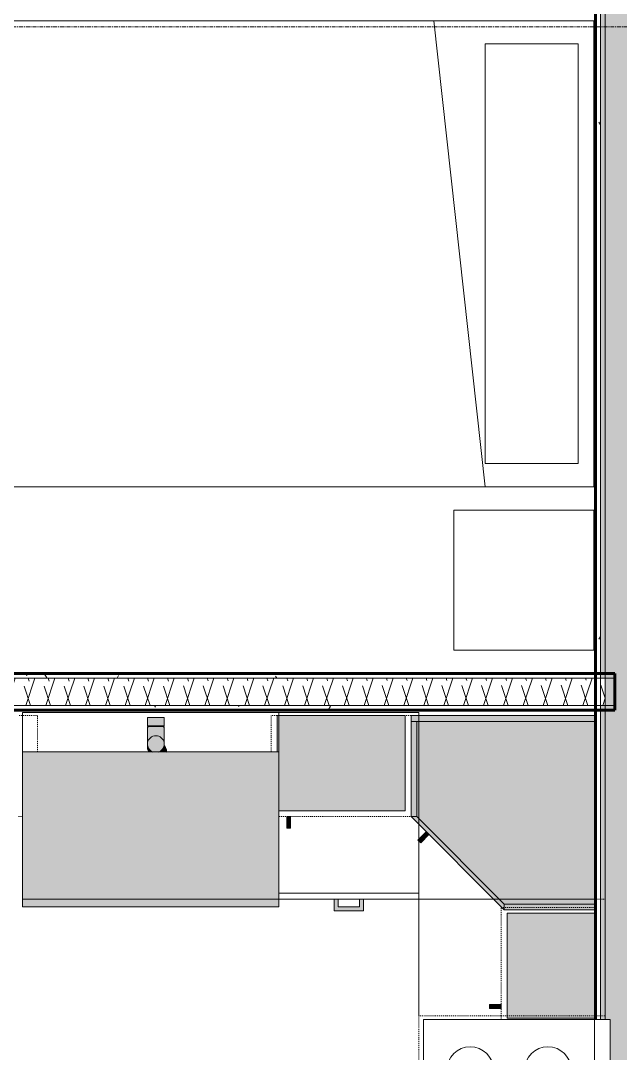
# Model space of a CAD drawing. Header units: inches. Extents: x -4169 to -1846, y 9706 to 12377.
# Drawn here: x -2591.4 to -2514.2, y 11403.1 to 11536 of the extents above; entities that cross this region are included whole.
import ezdxf

# ---------------------------------------------------------------- set-up
doc = ezdxf.new("R2010")
doc.units = ezdxf.units.IN
doc.header["$MEASUREMENT"] = 0
doc.linetypes.add('Dash', pattern=[0.25, 0.125, -0.125])
doc.linetypes.add('Grid Line 1_2_', pattern=[0.875, 0.5, -0.125, 0.125, -0.125])
for name, color, linetype, lineweight in [('0-1', 7, 'Continuous', 5), ('0-2', 50, 'Continuous', 18), ('A-GENM-1', 11, 'Continuous', 9), ('A-GENM-2', 250, 'Continuous', 9), ('A-WALL', 113, 'Continuous', 18), ('A-WALL-4', 10, 'Continuous', 60), ('A-WALL-5', 50, 'Continuous', 18), ('A-WALL-PATT-1', 250, 'Continuous', 9), ('A-WALL-PATT-2', 253, 'Continuous', 9), ('A-WALL-PATT-4', 111, 'Continuous', 9), ('I-FURN-1', 250, 'Continuous', 9), ('I-FURN-HDLN-1', 250, 'Dash', 9), ('I-WALL-2', 2, 'Continuous', 5), ('I-WALL-3', 2, 'Continuous', 60), ('P-SANR-FIXT-2', 250, 'Continuous', 9), ('P-SANR-FIXT-3', 55, 'Continuous', 9), ('Q-CASE', 31, 'Continuous', 9), ('Q-CASE-1', 9, 'Continuous', 9), ('Q-CASE-3', 250, 'Continuous', 9), ('Q-CASE-4', 250, 'Dash', 9), ('Q-CASE-5', 254, 'Continuous', 9), ('Q-CASE-HDLN-1', 250, 'Dash', 9), ('Q-SPCQ-1', 250, 'Continuous', 9), ('S-GRID-1', 1, 'Grid Line 1_2_', 9)]:
    doc.layers.add(name, color=color, linetype=linetype, lineweight=lineweight)
pattern_1 = [(0, (0, 0), (20.48, 5.12), [0.845, -14.515, 0.845, -14.515, -81.92]), (0, (0, 0), (20.48, 5.12), [-30.72, 0.845, -29.875, 0.845, -14.515, -35.84]), (0, (0, 0), (20.48, 5.12), [-76.8, 0.845, -9.395, 0.845, -24.755]), (120, (7.68, 2.56), (-14.67405, 15.1762003), [0.845, -14.515, 0.845, -14.515, -81.92]), (120, (7.68, 2.56), (-14.67405, 15.1762003), [-30.72, 0.845, -29.875, 0.845, -14.515, -35.84]), (120, (7.68, 2.56), (-14.67405, 15.1762003), [-76.8, 0.845, -9.395, 0.845, -24.755]), (240, (10.24, 12.8), (-5.80595, -20.2962003), [0.845, -14.515, 0.845, -14.515, -81.92]), (240, (10.24, 12.8), (-5.80595, -20.2962003), [-30.72, 0.845, -29.875, 0.845, -14.515, -35.84]), (240, (10.24, 12.8), (-5.80595, -20.2962003), [-76.8, 0.845, -9.395, 0.845, -24.755])]
pattern_2 = [(161.57, (0.32, 0.32), (-2.560496185, -0.000537386), [0, -18.214, 2.022, 0]), (18.43, (-0.32, 0.32), (-2.560496185, 0.000537386), [0, -18.214, 2.022, 0]), (108.43, (0.32, 0.32), (1.27922091, -6.400876726), [6.07, -14.166]), (71.57, (-0.32, 0.32), (1.27922091, 6.400876726), [6.07, -14.166])]

# ---------------------------------------------------------------- blocks, each defined once
blk = doc.blocks.new('Range - 24_ x 30_-2553768-ENLARGED RCP - 2ND FLOOR PLAN')
at = {"layer": 'Q-SPCQ-1'}
for p, q in [((0, 0), (30, 0)), ((0, -24), (0, 0)), ((30, 0), (30, -24)), ((0, -22), (30, -22)), ((30, -24), (0, -24))]:
    blk.add_line(p, q, dxfattribs=at)
for centre, radius, start, end in [((6.5, -6), 3.5, 360, 180), ((23.5, -6), 3, 0, 180), ((6.5, -6), 3.5, 180, 0), ((23.5, -6), 3, 180, 0), ((6.5, -16), 4.5, 0, 180), ((23.5, -16), 3, 360, 180), ((6.5, -16), 4.5, 180, 0), ((23.5, -16), 3, 180, 0)]:
    blk.add_arc(centre, radius, start, end, dxfattribs=at)
blk = doc.blocks.new('OD_CW_Countertop - OD_CW_Countertop-2380624-ENLARGED RCP - 2ND FLOOR PLAN')
at = {"layer": 'Q-CASE-HDLN-1'}
for p, q in [((0.74, 22.75), (0.74, 0)), ((0.74, 0), (56.86, 0)), ((57.36, 0), (60.11, 0)), ((60.61, 0), (79.36, 0)), ((79.86, 0), (82.61, 0)), ((83.11, 0), (100.36, 0)), ((100.86, 0), (103.61, 0)), ((104.11, 0), (119.86, 0)), ((120.36, 0), (123.11, 0)), ((123.61, 0), (131.08, 0))]:
    blk.add_line(p, q, dxfattribs=at)
blk = doc.blocks.new('Bed-Standard - Queen 60_ x 79_-1242961-ENLARGED RCP - 2ND FLOOR PLAN')
at = {"layer": 'I-FURN-1'}
for p, q in [((40.69, 37.7), (-19.31, 37.7)), ((-19.31, 37.7), (-19.31, -41.3)), ((40.69, -41.3), (40.69, 37.7)), ((-16.31, 35.7), (-16.31, 23.7)), ((-16.31, 35.7), (37.69, 35.7)), ((37.69, 35.7), (37.69, 23.7)), ((40.69, 23.7), (-19.31, 17.13)), ((-16.31, 23.7), (37.69, 23.7)), ((-19.31, -41.3), (40.69, -41.3))]:
    blk.add_line(p, q, dxfattribs=at)
at = {"layer": 'I-FURN-HDLN-1'}
for p, q in [((-55.31, 37.7), (-55.31, -77.3)), ((64.69, -77.3), (64.69, 37.7)), ((-55.31, -77.3), (64.69, -77.3))]:
    blk.add_line(p, q, dxfattribs=at)
blk = doc.blocks.new('Table-Night Stand - 18_ x 18_ x 24_-1352623-ENLARGED RCP - 2ND FLOOR PLAN')
at = {"layer": 'I-FURN-1'}
for p, q in [((18.15, 18), (0.15, 18)), ((0.15, 18), (0.15, 0)), ((18.15, 0), (18.15, 18)), ((0.15, 0), (18.15, 0))]:
    blk.add_line(p, q, dxfattribs=at)
blk = doc.blocks.new('Base Cabinet-Single Door - 15_-2378245-ENLARGED RCP - 2ND FLOOR PLAN')
at = {"layer": 'Q-CASE-4'}
for p, q in [((-6.76, -24), (-6.76, 0)), ((-6.76, 0), (8.24, 0)), ((8.24, 0), (8.24, -24)), ((8.24, -24), (-6.76, -24))]:
    blk.add_line(p, q, dxfattribs=at)
blk = doc.blocks.new('Base Cabinet 4 Drawer 254 - Base Cabinet 4 Drawer 254 18_-2556185-ENLARGED RCP - 2ND FLOOR PLAN')
at = {"layer": 'Q-CASE-5'}
blk.add_hatch(color=256, dxfattribs=at).paths.add_polyline_path([(2.61, -25.5), (2.61, -24), (2.11, -24), (2.11, -25), (-0.64, -25), (-0.64, -24), (-1.14, -24), (-1.14, -25.5)], flags=0)
at = {"layer": 'Q-CASE-3'}
for p, q in [((-8.26, -23.25), (-8.26, 0)), ((-8.26, 0), (9.74, 0)), ((9.74, 0), (9.74, -23.25)), ((-8.26, -23.25), (-8.26, -24)), ((9.74, -23.25), (-8.26, -23.25)), ((9.74, -24), (9.74, -23.25)), ((-8.26, -24), (9.74, -24)), ((-0.64, -24), (-1.14, -24)), ((-1.14, -25.5), (-1.14, -24)), ((-0.64, -25), (-0.64, -24)), ((-0.64, -25), (2.11, -25)), ((2.11, -25), (2.11, -24)), ((2.11, -24), (2.61, -24)), ((2.61, -24), (2.61, -25.5)), ((2.61, -25.5), (-1.14, -25.5))]:
    blk.add_line(p, q, dxfattribs=at)
blk = doc.blocks.new('Vanity Cabinet-Double Door - 33_-2164608-ENLARGED RCP - 2ND FLOOR PLAN')
at = {"layer": 'Q-CASE-3'}
for p, q in [((-15.76, -24), (-15.76, 0)), ((-15.76, 0), (17.24, 0)), ((17.24, 0), (17.24, -24)), ((17.24, -24), (-15.76, -24))]:
    blk.add_line(p, q, dxfattribs=at)
blk = doc.blocks.new('308 - 308 x 24_-2590480-ENLARGED RCP - 2ND FLOOR PLAN')
at = {"layer": 'Q-CASE'}
blk.add_hatch(color=256, dxfattribs=at).paths.add_polyline_path([(0, -25.19), (0, -24.44), (-11.25, -13.19), (-12, -13.19), (-0.75, -24.44)], flags=0)
at = {"layer": 'Q-CASE-1'}
for points in [[(-6.17, -0.94), (11.75, -0.94), (11.75, -0.19), (-12, -0.19), (-12, -0.94), (-11.25, -0.94)], [(-11.25, -13.19), (-11.25, -0.94), (-12, -0.94), (-12, -13.19)], [(0, -24.44), (11.75, -24.44), (11.75, -0.94), (-11.25, -0.94), (-11.25, -13.19), (-6.17, -18.27)], [(0.75, -25.19), (11.75, -25.19), (11.75, -24.44), (0, -24.44), (0, -25.19), (0.38, -25.19)]]:
    blk.add_hatch(color=256, dxfattribs=at).paths.add_polyline_path(points, flags=0)
at = {"layer": 'Q-CASE-5'}
blk.add_hatch(color=256, dxfattribs=at).paths.add_polyline_path([(-10.76, -16.55), (-9.7, -15.49), (-10.05, -15.14), (-11.11, -16.2)], flags=0)
at = {"layer": 'Q-CASE'}
for p, q in [((0, -25.19), (-12, -13.19)), ((-12, -13.19), (-11.25, -13.19)), ((-11.25, -13.19), (0, -24.44)), ((0, -24.44), (0, -25.19))]:
    blk.add_line(p, q, dxfattribs=at)
at = {"layer": 'Q-CASE-3'}
for p, q in [((-12, -0.94), (-12, -0.19)), ((-12, -0.19), (11.75, -0.19)), ((-12, -13.19), (-12, -0.94)), ((-12, -0.94), (-11.25, -0.94)), ((11.75, -0.94), (-12, -0.94)), ((-11.25, -13.19), (-11.25, -0.94)), ((-11.25, -0.94), (11.75, -0.94)), ((-11.25, -0.94), (-11.25, -13.19)), ((-11.25, -13.19), (-12, -13.19)), ((0, -24.44), (-11.25, -13.19)), ((-10.05, -15.14), (-11.11, -16.2)), ((-10.76, -16.55), (-9.7, -15.49)), ((-11.11, -16.2), (-10.76, -16.55)), ((11.75, -24.44), (0, -24.44)), ((0, -25.19), (0, -24.44)), ((0, -24.44), (11.75, -24.44)), ((11.75, -25.19), (0, -25.19))]:
    blk.add_line(p, q, dxfattribs=at)
blk = doc.blocks.new('300 Series Wall Hung Cabinet_302 - 30_ X 24_-V22-ENLARGED RCP - 2ND FLOOR PLAN')
at = {"layer": 'Q-CASE-4'}
for p, q in [((-11.43, -0.19), (-15, -0.19)), ((-15, -0.19), (-15, -13.19)), ((15, -0.19), (12.57, -0.19)), ((15, -4.87), (15, -0.19)), ((-15, -13.19), (-11.43, -13.19)), ((12.57, -13.19), (13.07, -13.19))]:
    blk.add_line(p, q, dxfattribs=at)
blk = doc.blocks.new('300 Series Wall Hung Cabinet_301 - 18_ x 24_-2590482-ENLARGED RCP - 2ND FLOOR PLAN')
at = {"layer": 'Q-CASE-1'}
for points in [[(8.25, -12.44), (8.25, -0.19), (-8.25, -0.19), (-8.25, -4.87), (-8, -4.87), (-8, -12.44)], [(-6.51, -14.69), (-6.51, -13.19), (-7, -13.19), (-7, -14.69)]]:
    blk.add_hatch(color=256, dxfattribs=at).paths.add_polyline_path(points, flags=0)
at = {"layer": 'Q-CASE-3'}
for p, q in [((-8.25, -4.87), (-8.25, -0.19)), ((-8.25, -0.19), (8.25, -0.19)), ((8.25, -0.19), (8.25, -12.44)), ((8.25, -12.44), (-8, -12.44)), ((-6.51, -13.19), (-7, -13.19)), ((-7, -13.19), (-7, -14.69)), ((-6.51, -14.69), (-6.51, -13.19)), ((-7, -14.69), (-6.51, -14.69))]:
    blk.add_line(p, q, dxfattribs=at)
at = {"layer": 'Q-CASE-4'}
for p, q in [((9, -0.19), (-9, -0.19)), ((-9, -0.19), (-9, -4.87)), ((9, -13.19), (9, -0.19)), ((-8, -13.19), (9, -13.19))]:
    blk.add_line(p, q, dxfattribs=at)
blk = doc.blocks.new('300 Series Wall Hung Cabinet_301 - 15_ x 24_-2590483-ENLARGED RCP - 2ND FLOOR PLAN')
at = {"layer": 'Q-CASE-1'}
for points in [[(-5.5, 13.19), (-5.01, 13.19), (-5.01, 14.69), (-5.5, 14.69)], [(-6.75, 1.06), (6.75, 1.06), (6.75, 12.44), (-6.75, 12.44)]]:
    blk.add_hatch(color=256, dxfattribs=at).paths.add_polyline_path(points, flags=0)
at = {"layer": 'Q-CASE-3'}
for p, q in [((-5.01, 14.69), (-5.5, 14.69)), ((-5.5, 14.69), (-5.5, 13.19)), ((-5.01, 13.19), (-5.01, 14.69)), ((-6.75, 1.06), (-6.75, 12.44)), ((-6.75, 12.44), (6.75, 12.44)), ((-5.5, 13.19), (-5.01, 13.19)), ((6.75, 12.44), (6.75, 1.06))]:
    blk.add_line(p, q, dxfattribs=at)
at = {"layer": 'Q-CASE-4'}
for p, q in [((-6.94, 13.19), (7.5, 13.19)), ((7.5, 13.19), (7.5, 1.06))]:
    blk.add_line(p, q, dxfattribs=at)
blk = doc.blocks.new('kitchen_faucet_14143 - kitchen_faucet_14143-V47-ENLARGED RCP - 2ND FLOOR PLAN')
at = {"layer": 'A-GENM-1'}
for points in [[(-1.01, 0.02), (-0.98, -0.44), (-0.87, -0.63), (-0.75, -0.78), (-0.54, -0.94), (-0.28, -1.05), (0, -1.08), (0.28, -1.05), (0.6, -0.89), (0.82, -0.69), (0.94, -0.54), (1.05, -0.28), (1.08, 0), (1.05, 0.28), (0.94, 0.54), (0.77, 0.77), (0.54, 0.94), (0.19, 1.06), (0, 1.08), (-0.28, 1.05), (-0.54, 0.94), (-0.83, 0.69), (-0.95, 0.51), (-1.01, 0.3), (-1.01, 0.03)], [(-1.01, 0.8), (-0.98, 0.8), (-0.96, 0.85), (-1.01, 0.83), (-1.01, 0.8)], [(-0.97, 0.59), (-0.95, 0.62), (-0.96, 0.6)], [(-0.95, 0.59), (-0.93, 0.62), (-0.88, 0.66), (-0.94, 0.61)], [(-0.72, 0.83), (-0.66, 0.88), (-0.71, 0.83)], [(0, -1.08), (2.26, -1.08), (2.26, 1.08), (0.19, 1.06), (0.32, 1.03), (0.6, 0.89), (0.83, 0.68), (0.94, 0.54), (1.05, 0.28), (1.08, 0), (1.01, -0.37), (0.87, -0.63), (0.7, -0.82), (0.49, -0.96), (0.19, -1.06)], [(2.26, -0.99), (2.26, -1.02), (2.34, -1.02), (2.34, 1.02), (2.26, 1.01), (2.26, -0.94)], [(2.34, -1.05), (2.34, -1.08), (3.44, -1.08), (3.44, 1.08), (2.34, 1.08), (2.34, -0.94)], [(-1.01, -0.6), (-1, -0.77), (-0.65, -1.03), (-0.55, -1), (-0.72, -0.9), (-0.84, -0.79), (-1.01, -0.6)], [(-1.01, -0.76), (-1, -0.81), (-0.9, -0.89), (-0.87, -0.88), (-1, -0.77)], [(-1.01, -1.11), (-0.98, -1.21), (-0.39, -1.21), (-0.25, -1.05), (-0.6, -1.03), (-0.94, -1.02), (-1.01, -0.96), (-1.01, -1.09)], [(-1.01, -1.28), (-0.98, -1.33), (-0.67, -1.33), (-0.56, -1.21), (-1.01, -1.22), (-1.01, -1.28)], [(-0.97, -0.99), (-0.9, -1.02), (-0.79, -1.02), (-0.77, -0.96), (-0.86, -0.92), (-0.9, -0.92), (-0.94, -0.96)], [(-0.93, -0.94), (-0.9, -0.89), (-0.91, -0.89), (-0.93, -0.93)], [(-0.92, -0.7), (-0.7, -0.91), (-0.74, -0.86), (-0.88, -0.74), (-0.92, -0.7)], [(-0.9, -0.6), (-0.87, -0.65), (-0.88, -0.61)], [(-0.87, -0.7), (-0.65, -0.91), (-0.76, -0.81), (-0.87, -0.7)], [(-0.84, -0.71), (-0.63, -0.91), (-0.71, -0.83), (-0.83, -0.72)], [(-0.8, -0.73), (-0.62, -0.89), (-0.69, -0.82), (-0.79, -0.74)]]:
    blk.add_hatch(color=256, dxfattribs=at).paths.add_polyline_path(points, flags=0)
h = blk.add_hatch(color=256, dxfattribs=at)
h.paths.add_polyline_path([(-0.8, 0.82), (-0.7, 0.88), (-0.79, 0.82)], flags=0)
h.paths.add_polyline_path([(-1.01, 0.69), (-0.99, 0.64), (-0.56, 1.03), (-0.7, 1.01), (-1.01, 0.76)], flags=0)
h = blk.add_hatch(color=256, dxfattribs=at)
h.paths.add_polyline_path([(-0.74, 0.82), (-0.67, 0.87), (-0.73, 0.83)], flags=0)
h.paths.add_polyline_path([(-1.01, 0.6), (-0.98, 0.59), (-0.96, 0.61), (-0.91, 0.67), (-0.49, 1.03), (-0.54, 1.01), (-1.01, 0.6)], flags=0)
h = blk.add_hatch(color=256, dxfattribs=at)
h.paths.add_polyline_path([(-1.01, -0.42), (-0.99, -0.59), (-0.92, -0.56), (-0.98, -0.44), (-1.01, -0.41)], flags=0)
h.paths.add_polyline_path([(-1.01, 0.57), (-0.98, 0.43), (-0.94, 0.59), (-1.01, 0.59)], flags=0)
h = blk.add_hatch(color=256, dxfattribs=at)
h.paths.add_polyline_path([(-0.96, 0.59), (-0.94, 0.62), (-0.91, 0.66), (-0.95, 0.61)], flags=0)
h.paths.add_polyline_path([(-0.72, 0.82), (-0.63, 0.88), (-0.71, 0.83)], flags=0)
h = blk.add_hatch(color=256, dxfattribs=at)
h.paths.add_polyline_path([(-0.93, 0.59), (-0.89, 0.6), (-0.87, 0.65), (-0.93, 0.6)], flags=0)
h.paths.add_polyline_path([(-0.52, 0.95), (-0.39, 1.03), (-0.43, 1.01), (-0.49, 0.97)], flags=0)
h = blk.add_hatch(color=256, dxfattribs=at)
h.paths.add_polyline_path([(-1.01, -0.6), (-0.98, -0.65), (-0.84, -0.73), (-1, -0.59), (-1.01, -0.59)], flags=0)
h.paths.add_polyline_path([(-0.7, -0.88), (-0.47, -1.03), (-0.49, -1.01), (-0.66, -0.91), (-0.69, -0.89)], flags=0)
h = blk.add_hatch(color=256, dxfattribs=at)
h.paths.add_polyline_path([(-0.96, -0.59), (-0.92, -0.66), (-0.94, -0.62), (-0.96, -0.59)], flags=0)
h.paths.add_polyline_path([(-0.56, -0.93), (-0.51, -0.99), (-0.56, -0.93)], flags=0)
h = blk.add_hatch(color=256, dxfattribs=at)
h.paths.add_polyline_path([(-0.95, -0.59), (-0.91, -0.66), (-0.93, -0.6), (-0.94, -0.59)], flags=0)
h.paths.add_polyline_path([(-0.61, -0.9), (-0.44, -0.99), (-0.52, -0.95), (-0.59, -0.9)], flags=0)
h = blk.add_hatch(color=256, dxfattribs=at)
h.paths.add_polyline_path([(-0.93, -0.59), (-0.88, -0.67), (-0.89, -0.63), (-0.93, -0.59), (-0.93, -0.59)], flags=0)
h.paths.add_polyline_path([(-0.46, -0.97), (-0.37, -1.03), (-0.39, -1.01), (-0.46, -0.97)], flags=0)
at = {"layer": 'A-GENM-2'}
for p, q in [((-1.01, 0.59), (-0.91, 0.59)), ((-0.41, 0.99), (-0.37, 1.01)), ((-0.06, 1.08), (-0.01, 1.08)), ((-0.04, 1.08), (0, 1.08)), ((0, 1.08), (2.26, 1.08)), ((2.1, 1.02), (2.34, 1.02)), ((2.26, -1.08), (2.26, 1.08)), ((2.34, 1.08), (3.44, 1.08)), ((2.34, 1.08), (2.34, -1.08)), ((3.44, -1.08), (3.44, 1.08)), ((-1.02, -1.35), (-0.99, -1.33)), ((-0.91, -0.59), (-1.01, -0.59)), ((-0.89, -0.62), (-0.91, -0.59)), ((-0.36, -1.01), (-0.4, -1)), ((2.26, -1.08), (0, -1.08)), ((2.34, -1.02), (2.1, -1.02)), ((3.44, -1.08), (2.34, -1.08))]:
    blk.add_line(p, q, dxfattribs=at)
at = {"layer": 'A-GENM-2', "flags": 128}
for points in [[(-1.01, 0.84), (-0.97, 0.86), (-0.93, 0.87), (-0.9, 0.88)], [(-1, 0.64), (-0.98, 0.68), (-0.95, 0.71), (-0.93, 0.74), (-0.9, 0.77), (-0.87, 0.8), (-0.84, 0.83), (-0.81, 0.86), (-0.78, 0.88), (-0.75, 0.91), (-0.72, 0.93), (-0.68, 0.95), (-0.65, 0.97), (-0.61, 0.99), (-0.57, 1.01), (-0.54, 1.02), (-0.5, 1.04), (-0.46, 1.05), (-0.42, 1.06), (-0.39, 1.07), (-0.35, 1.07), (-0.31, 1.08), (-0.27, 1.08), (-0.23, 1.08), (-0.22, 1.08)], [(-0.98, 0.86), (-0.95, 0.88), (-0.92, 0.91), (-0.88, 0.93), (-0.85, 0.95), (-0.82, 0.97), (-0.78, 0.99), (-0.74, 1.01), (-0.71, 1.02), (-0.67, 1.04), (-0.63, 1.05), (-0.59, 1.06), (-0.55, 1.07), (-0.51, 1.07), (-0.48, 1.08), (-0.44, 1.08), (-0.4, 1.08), (-0.39, 1.08)], [(-0.97, 0.61), (-0.95, 0.64), (-0.93, 0.68), (-0.9, 0.71), (-0.88, 0.74), (-0.85, 0.77), (-0.82, 0.8), (-0.79, 0.83), (-0.76, 0.86), (-0.73, 0.88), (-0.7, 0.91), (-0.66, 0.93), (-0.63, 0.95), (-0.59, 0.97), (-0.56, 0.99), (-0.52, 1.01), (-0.49, 1.02), (-0.45, 1.04), (-0.41, 1.05), (-0.37, 1.06), (-0.33, 1.07), (-0.29, 1.07), (-0.26, 1.08), (-0.22, 1.08), (-0.18, 1.08), (-0.17, 1.08)], [(-0.96, 0.61), (-0.94, 0.64), (-0.91, 0.68), (-0.89, 0.71), (-0.86, 0.74), (-0.83, 0.77), (-0.8, 0.8), (-0.77, 0.83), (-0.74, 0.86), (-0.71, 0.88), (-0.68, 0.91), (-0.64, 0.93), (-0.61, 0.95), (-0.57, 0.97), (-0.54, 0.99), (-0.5, 1.01), (-0.46, 1.02), (-0.42, 1.04), (-0.39, 1.05), (-0.35, 1.06), (-0.31, 1.07), (-0.27, 1.07), (-0.23, 1.08), (-0.19, 1.08), (-0.15, 1.08), (-0.14, 1.08)], [(-0.94, 0.61), (-0.92, 0.64), (-0.89, 0.68), (-0.87, 0.71), (-0.84, 0.74), (-0.81, 0.77), (-0.78, 0.8), (-0.75, 0.83), (-0.72, 0.86), (-0.69, 0.89), (-0.65, 0.91), (-0.62, 0.93), (-0.58, 0.95), (-0.54, 0.97), (-0.51, 0.99), (-0.47, 1.01), (-0.43, 1.02), (-0.39, 1.04), (-0.35, 1.05), (-0.31, 1.06), (-0.27, 1.07), (-0.23, 1.07), (-0.19, 1.08), (-0.15, 1.08), (-0.11, 1.08), (-0.1, 1.08)], [(-0.91, 0.61), (-0.88, 0.64), (-0.86, 0.68), (-0.83, 0.71), (-0.8, 0.74), (-0.77, 0.77), (-0.74, 0.8), (-0.71, 0.83), (-0.68, 0.86), (-0.65, 0.89), (-0.61, 0.91), (-0.58, 0.93), (-0.54, 0.95), (-0.51, 0.97), (-0.47, 0.99), (-0.43, 1.01), (-0.39, 1.02), (-0.35, 1.04), (-0.31, 1.05), (-0.27, 1.06), (-0.23, 1.07), (-0.19, 1.07), (-0.15, 1.08), (-0.11, 1.08), (-0.07, 1.08), (-0.06, 1.08)], [(-0.91, 0.59), (-0.89, 0.61), (-0.87, 0.64), (-0.84, 0.68), (-0.82, 0.71), (-0.79, 0.74), (-0.76, 0.77), (-0.73, 0.8), (-0.7, 0.83), (-0.67, 0.86), (-0.63, 0.89), (-0.6, 0.91), (-0.56, 0.93), (-0.53, 0.95), (-0.49, 0.97), (-0.45, 0.99), (-0.42, 1.01), (-0.38, 1.02), (-0.34, 1.04), (-0.3, 1.05), (-0.26, 1.06), (-0.22, 1.07), (-0.18, 1.07), (-0.14, 1.08), (-0.09, 1.08), (-0.05, 1.08), (-0.04, 1.08)], [(-0.91, 0.68), (-0.89, 0.71), (-0.86, 0.74), (-0.83, 0.77), (-0.8, 0.8), (-0.78, 0.83), (-0.74, 0.86), (-0.71, 0.88), (-0.68, 0.91), (-0.65, 0.93), (-0.61, 0.95), (-0.58, 0.97), (-0.54, 0.99), (-0.51, 1.01), (-0.47, 1.02)], [(-0.91, 0.59), (-0.89, 0.61), (-0.87, 0.65), (-0.84, 0.68), (-0.81, 0.71), (-0.78, 0.75), (-0.75, 0.78)], [(-0.91, 0.59), (-0.89, 0.61), (-0.87, 0.65), (-0.84, 0.68), (-0.81, 0.71), (-0.78, 0.75), (-0.75, 0.78)], [(-0.91, 0.59), (-0.89, 0.61), (-0.87, 0.65), (-0.84, 0.68), (-0.81, 0.71), (-0.78, 0.75), (-0.75, 0.78)], [(-0.91, 0.59), (-0.89, 0.61), (-0.87, 0.65), (-0.84, 0.68), (-0.81, 0.71), (-0.78, 0.75), (-0.75, 0.78)], [(-0.91, 0.59), (-0.89, 0.61), (-0.87, 0.65), (-0.84, 0.68), (-0.81, 0.71), (-0.78, 0.75), (-0.75, 0.78)], [(-0.91, 0.59), (-0.89, 0.61), (-0.87, 0.65), (-0.84, 0.68), (-0.81, 0.71), (-0.78, 0.75), (-0.75, 0.78)], [(-0.75, 0.78), (-0.72, 0.81), (-0.69, 0.83), (-0.66, 0.86), (-0.62, 0.89), (-0.59, 0.91), (-0.55, 0.93), (-0.51, 0.95), (-0.47, 0.97), (-0.43, 0.99), (-0.39, 1.01), (-0.35, 1.02), (-0.31, 1.04), (-0.27, 1.05), (-0.23, 1.06), (-0.18, 1.07), (-0.14, 1.07), (-0.1, 1.08), (-0.05, 1.08), (-0.01, 1.08)], [(-0.75, 0.78), (-0.72, 0.81), (-0.69, 0.83), (-0.66, 0.86), (-0.62, 0.89), (-0.59, 0.91), (-0.55, 0.93), (-0.51, 0.95), (-0.47, 0.97), (-0.43, 0.99), (-0.39, 1.01), (-0.35, 1.02), (-0.31, 1.04), (-0.27, 1.05), (-0.23, 1.06), (-0.18, 1.07), (-0.14, 1.07), (-0.1, 1.08), (-0.05, 1.08), (-0.01, 1.08)], [(-0.75, 0.78), (-0.72, 0.81), (-0.69, 0.83), (-0.66, 0.86), (-0.62, 0.89), (-0.59, 0.91), (-0.55, 0.93), (-0.51, 0.95), (-0.47, 0.97), (-0.43, 0.99), (-0.39, 1.01), (-0.35, 1.02), (-0.31, 1.04), (-0.27, 1.05), (-0.23, 1.06), (-0.18, 1.07), (-0.14, 1.07), (-0.1, 1.08), (-0.05, 1.08), (-0.01, 1.08)], [(-0.75, 0.78), (-0.72, 0.81), (-0.69, 0.83), (-0.66, 0.86), (-0.62, 0.89), (-0.59, 0.91), (-0.55, 0.93), (-0.51, 0.95), (-0.47, 0.97), (-0.43, 0.99), (-0.39, 1.01), (-0.35, 1.02), (-0.31, 1.04), (-0.27, 1.05), (-0.23, 1.06), (-0.18, 1.07), (-0.14, 1.07), (-0.1, 1.08), (-0.05, 1.08), (-0.01, 1.08)], [(-0.75, 0.78), (-0.72, 0.81), (-0.69, 0.83), (-0.66, 0.86), (-0.62, 0.89), (-0.59, 0.91), (-0.55, 0.93), (-0.51, 0.95), (-0.47, 0.97), (-0.43, 0.99), (-0.39, 1.01), (-0.35, 1.02), (-0.31, 1.04), (-0.27, 1.05), (-0.23, 1.06), (-0.18, 1.07), (-0.14, 1.07), (-0.1, 1.08), (-0.05, 1.08), (-0.01, 1.08)], [(-0.75, 0.78), (-0.72, 0.81), (-0.69, 0.83), (-0.66, 0.86), (-0.62, 0.89), (-0.59, 0.91), (-0.55, 0.93), (-0.51, 0.95), (-0.47, 0.97), (-0.43, 0.99), (-0.39, 1.01), (-0.35, 1.02), (-0.31, 1.04), (-0.27, 1.05), (-0.23, 1.06), (-0.18, 1.07), (-0.14, 1.07), (-0.1, 1.08), (-0.05, 1.08), (-0.01, 1.08)], [(-0.43, 1.04), (-0.43, 1.04), (-0.39, 1.05), (-0.36, 1.06), (-0.32, 1.07), (-0.28, 1.07), (-0.24, 1.08), (-0.2, 1.08), (-0.16, 1.08), (-0.15, 1.08)], [(-0.39, 1.08), (-0.35, 1.08), (-0.31, 1.08), (-0.27, 1.07), (-0.23, 1.07), (-0.19, 1.06)], [(-0.25, 1.05), (-0.22, 1.06), (-0.18, 1.07), (-0.13, 1.07), (-0.09, 1.08), (-0.05, 1.08), (-0.01, 1.08)], [(-0.22, 1.08), (-0.18, 1.08), (-0.14, 1.08), (-0.1, 1.07)], [(-0.17, 1.08), (-0.13, 1.08), (-0.09, 1.08), (-0.05, 1.08)], [(-0.15, 1.08), (-0.11, 1.08), (-0.07, 1.08)], [(-0.14, 1.08), (-0.1, 1.08), (-0.06, 1.08)], [(-0.1, 1.08), (-0.06, 1.08), (-0.02, 1.08)], [(-1.02, -0.98), (-0.99, -0.99), (-0.97, -1.01), (-0.94, -1.02), (-0.91, -1.03), (-0.88, -1.04), (-0.85, -1.05), (-0.82, -1.05), (-0.79, -1.06), (-0.76, -1.06), (-0.73, -1.06), (-0.7, -1.06), (-0.69, -1.06)], [(-0.22, -1.08), (-0.26, -1.08), (-0.3, -1.08), (-0.34, -1.07), (-0.37, -1.07), (-0.41, -1.06), (-0.45, -1.05), (-0.49, -1.04), (-0.53, -1.03), (-0.56, -1.01), (-0.6, -1), (-0.64, -0.98), (-0.67, -0.96), (-0.71, -0.94), (-0.74, -0.91), (-0.77, -0.89), (-0.8, -0.86), (-0.84, -0.84), (-0.86, -0.81), (-0.89, -0.78), (-0.92, -0.75), (-0.95, -0.72), (-0.97, -0.69), (-1, -0.65), (-1.01, -0.63)], [(-0.39, -1.08), (-0.43, -1.08), (-0.47, -1.08), (-0.5, -1.07), (-0.54, -1.07), (-0.58, -1.06), (-0.62, -1.05), (-0.66, -1.04), (-0.7, -1.03), (-0.73, -1.01), (-0.77, -1), (-0.81, -0.98), (-0.84, -0.96), (-0.88, -0.94), (-0.91, -0.91), (-0.94, -0.89), (-0.97, -0.86), (-1, -0.84)], [(-0.69, -1.26), (-0.73, -1.26), (-0.77, -1.26), (-0.81, -1.25), (-0.85, -1.25), (-0.88, -1.24), (-0.92, -1.23), (-0.96, -1.22), (-1, -1.21)], [(-0.14, -1.08), (-0.18, -1.08), (-0.22, -1.08), (-0.26, -1.07), (-0.3, -1.07), (-0.34, -1.06), (-0.38, -1.05), (-0.41, -1.04), (-0.45, -1.03), (-0.49, -1.01), (-0.53, -1), (-0.56, -0.98), (-0.6, -0.96), (-0.63, -0.94), (-0.67, -0.91), (-0.7, -0.89), (-0.73, -0.87), (-0.76, -0.84), (-0.79, -0.81), (-0.82, -0.78), (-0.85, -0.75), (-0.88, -0.72), (-0.9, -0.69), (-0.93, -0.65), (-0.95, -0.62), (-0.97, -0.59)], [(-0.17, -1.08), (-0.21, -1.08), (-0.24, -1.08), (-0.28, -1.07), (-0.32, -1.07), (-0.36, -1.06), (-0.4, -1.05), (-0.44, -1.04), (-0.48, -1.03), (-0.51, -1.01), (-0.55, -1), (-0.59, -0.98), (-0.62, -0.96), (-0.65, -0.94), (-0.69, -0.91), (-0.72, -0.89), (-0.75, -0.86), (-0.78, -0.84), (-0.81, -0.81), (-0.84, -0.78), (-0.87, -0.75), (-0.9, -0.72), (-0.92, -0.69), (-0.94, -0.65), (-0.97, -0.62)], [(-0.97, -1), (-0.95, -0.97), (-0.94, -0.95), (-0.92, -0.92), (-0.91, -0.89)], [(-0.1, -1.08), (-0.14, -1.08), (-0.18, -1.08), (-0.22, -1.07), (-0.26, -1.07), (-0.3, -1.06), (-0.34, -1.05), (-0.38, -1.04), (-0.42, -1.03), (-0.46, -1.01), (-0.5, -1), (-0.53, -0.98), (-0.57, -0.96), (-0.61, -0.94), (-0.64, -0.92), (-0.68, -0.89), (-0.71, -0.87), (-0.74, -0.84), (-0.77, -0.81), (-0.8, -0.78), (-0.83, -0.75), (-0.86, -0.72), (-0.89, -0.69), (-0.91, -0.65), (-0.94, -0.62), (-0.96, -0.59)], [(-0.5, -1.01), (-0.53, -1), (-0.57, -0.98), (-0.6, -0.96), (-0.64, -0.94), (-0.67, -0.91), (-0.7, -0.89), (-0.74, -0.86), (-0.77, -0.84), (-0.8, -0.81), (-0.83, -0.78), (-0.85, -0.75), (-0.88, -0.72), (-0.9, -0.69), (-0.93, -0.65)], [(-0.48, -1.22), (-0.51, -1.25), (-0.54, -1.27), (-0.57, -1.29), (-0.61, -1.3), (-0.64, -1.32), (-0.67, -1.33), (-0.71, -1.34), (-0.74, -1.35), (-0.78, -1.36), (-0.81, -1.37), (-0.85, -1.38), (-0.88, -1.38), (-0.92, -1.38), (-0.93, -1.38)], [(-0.06, -1.08), (-0.1, -1.08), (-0.14, -1.08), (-0.18, -1.07), (-0.22, -1.07), (-0.26, -1.06), (-0.3, -1.05), (-0.34, -1.04), (-0.38, -1.03), (-0.42, -1.01), (-0.46, -1), (-0.5, -0.98), (-0.53, -0.96), (-0.57, -0.94), (-0.6, -0.92), (-0.64, -0.89), (-0.67, -0.87), (-0.7, -0.84), (-0.74, -0.81), (-0.77, -0.78), (-0.8, -0.75), (-0.82, -0.72), (-0.85, -0.69), (-0.88, -0.65), (-0.9, -0.62), (-0.92, -0.58)], [(-0.88, -0.63), (-0.9, -0.59), (-0.91, -0.59)], [(-0.88, -0.63), (-0.9, -0.59), (-0.91, -0.59)], [(-0.88, -0.63), (-0.9, -0.59), (-0.91, -0.59)], [(-0.88, -0.63), (-0.9, -0.59), (-0.91, -0.59)], [(-0.88, -0.63), (-0.9, -0.59), (-0.91, -0.59)], [(-0.77, -0.76), (-0.8, -0.73), (-0.83, -0.7), (-0.85, -0.67), (-0.88, -0.63), (-0.9, -0.59), (-0.91, -0.59)], [(-0.77, -0.76), (-0.8, -0.73), (-0.83, -0.7), (-0.85, -0.67), (-0.88, -0.63)], [(-0.77, -0.76), (-0.8, -0.73), (-0.83, -0.7), (-0.85, -0.67), (-0.88, -0.63)], [(-0.77, -0.76), (-0.8, -0.73), (-0.83, -0.7), (-0.85, -0.67), (-0.88, -0.63)], [(-0.77, -0.76), (-0.8, -0.73), (-0.83, -0.7), (-0.85, -0.67), (-0.88, -0.63)], [(-0.77, -0.76), (-0.8, -0.73), (-0.83, -0.7), (-0.85, -0.67), (-0.88, -0.63)], [(-0.04, -1.08), (-0.08, -1.08), (-0.12, -1.08), (-0.17, -1.07), (-0.21, -1.07), (-0.25, -1.06), (-0.29, -1.05), (-0.33, -1.04), (-0.37, -1.03), (-0.41, -1.01), (-0.44, -1), (-0.48, -0.98), (-0.52, -0.96), (-0.55, -0.94), (-0.59, -0.92), (-0.62, -0.89), (-0.66, -0.87), (-0.69, -0.84), (-0.72, -0.81), (-0.75, -0.78), (-0.78, -0.75), (-0.81, -0.72), (-0.84, -0.69), (-0.86, -0.65)], [(-0.29, -1.04), (-0.33, -1.03), (-0.37, -1.02), (-0.41, -1), (-0.45, -0.98), (-0.49, -0.97), (-0.53, -0.95), (-0.57, -0.92), (-0.6, -0.9), (-0.64, -0.88), (-0.67, -0.85), (-0.71, -0.82), (-0.74, -0.79), (-0.75, -0.78)], [(-0.29, -1.04), (-0.33, -1.03), (-0.37, -1.02), (-0.41, -1), (-0.45, -0.98), (-0.49, -0.97), (-0.53, -0.95), (-0.57, -0.92), (-0.6, -0.9), (-0.64, -0.88), (-0.67, -0.85), (-0.71, -0.82), (-0.74, -0.79), (-0.75, -0.78)], [(-0.29, -1.04), (-0.33, -1.03), (-0.37, -1.02), (-0.41, -1), (-0.45, -0.98), (-0.49, -0.97), (-0.53, -0.95), (-0.57, -0.92), (-0.6, -0.9), (-0.64, -0.88), (-0.67, -0.85), (-0.71, -0.82), (-0.74, -0.79), (-0.75, -0.78)], [(-0.29, -1.04), (-0.33, -1.03), (-0.37, -1.02), (-0.41, -1), (-0.45, -0.98), (-0.49, -0.97), (-0.53, -0.95), (-0.57, -0.92), (-0.6, -0.9), (-0.64, -0.88), (-0.67, -0.85), (-0.71, -0.82), (-0.74, -0.79), (-0.75, -0.78)], [(-0.29, -1.04), (-0.33, -1.03), (-0.37, -1.02), (-0.41, -1), (-0.45, -0.98), (-0.49, -0.97), (-0.53, -0.95), (-0.57, -0.92), (-0.6, -0.9), (-0.64, -0.88), (-0.67, -0.85), (-0.71, -0.82), (-0.74, -0.79), (-0.75, -0.78)], [(-0.29, -1.04), (-0.33, -1.03), (-0.37, -1.02), (-0.41, -1), (-0.45, -0.98), (-0.49, -0.97), (-0.53, -0.95), (-0.57, -0.92), (-0.6, -0.9), (-0.64, -0.88), (-0.67, -0.85), (-0.71, -0.82), (-0.74, -0.79), (-0.75, -0.78)], [(-0.69, -1.06), (-0.66, -1.06), (-0.63, -1.06), (-0.6, -1.06), (-0.57, -1.05), (-0.54, -1.05), (-0.51, -1.04), (-0.48, -1.03)], [(-0.16, -1.09), (-0.19, -1.11), (-0.22, -1.13), (-0.26, -1.15), (-0.29, -1.17), (-0.33, -1.19), (-0.37, -1.2), (-0.41, -1.22), (-0.44, -1.23), (-0.48, -1.24), (-0.52, -1.25), (-0.56, -1.25), (-0.6, -1.26), (-0.64, -1.26), (-0.68, -1.26), (-0.69, -1.26)], [(-0.15, -1.08), (-0.19, -1.08), (-0.23, -1.08), (-0.27, -1.07), (-0.31, -1.07), (-0.35, -1.06), (-0.38, -1.05), (-0.42, -1.04), (-0.43, -1.04)], [(-0.18, -1.06), (-0.22, -1.07), (-0.26, -1.07), (-0.3, -1.08), (-0.34, -1.08), (-0.38, -1.08), (-0.39, -1.08)], [(0.01, -1.08), (-0.03, -1.08), (-0.07, -1.08), (-0.12, -1.08), (-0.16, -1.07), (-0.2, -1.06), (-0.25, -1.05), (-0.28, -1.05)], [(0.01, -1.08), (-0.03, -1.08), (-0.07, -1.08), (-0.12, -1.08), (-0.16, -1.07), (-0.2, -1.06), (-0.25, -1.05), (-0.28, -1.05)], [(0.01, -1.08), (-0.03, -1.08), (-0.07, -1.08), (-0.12, -1.08), (-0.16, -1.07), (-0.2, -1.06), (-0.25, -1.05), (-0.28, -1.05)], [(0.01, -1.08), (-0.03, -1.08), (-0.07, -1.08), (-0.12, -1.08), (-0.16, -1.07), (-0.2, -1.06), (-0.25, -1.05), (-0.28, -1.05)], [(0.01, -1.08), (-0.03, -1.08), (-0.07, -1.08), (-0.12, -1.08), (-0.16, -1.07), (-0.2, -1.06), (-0.25, -1.05), (-0.28, -1.05)], [(0.01, -1.08), (-0.03, -1.08), (-0.07, -1.08), (-0.12, -1.08), (-0.16, -1.07), (-0.2, -1.06), (-0.25, -1.05), (-0.28, -1.05)], [(0, -1.08), (-0.04, -1.08), (-0.08, -1.08), (-0.12, -1.07), (-0.16, -1.07), (-0.21, -1.06), (-0.25, -1.05)], [(-0.09, -1.07), (-0.13, -1.08), (-0.17, -1.08), (-0.21, -1.08), (-0.22, -1.08)], [(-0.08, -1.08), (-0.12, -1.08), (-0.15, -1.08), (-0.17, -1.08)], [(-0.06, -1.08), (-0.1, -1.08), (-0.14, -1.08), (-0.15, -1.08)], [(-0.05, -1.08), (-0.09, -1.08), (-0.13, -1.08), (-0.14, -1.08)], [(-0.04, -1.08), (-0.09, -1.08), (-0.1, -1.08)], [(0, -1.08), (-0.04, -1.08), (-0.06, -1.08)], [(0, -1.08), (-0.03, -1.08), (-0.04, -1.08)], [(-0.93, -1.38), (-0.96, -1.38), (-1, -1.38)]]:
    blk.add_lwpolyline(points, dxfattribs=at)
at = {"layer": 'A-GENM-2'}
for start, end in [(0, 159.9003), (200.0997, 360)]:
    blk.add_arc((0, 0), 1.08, start, end, dxfattribs=at)
blk = doc.blocks.new('Stainless Steel Farmhous Kitchen Sink - Stainless Steel Farmhous Kitchen Sink-2443921-ENLARGED RCP - 2ND FLOOR PLAN')
at = {"layer": 'P-SANR-FIXT-3'}
blk.add_hatch(color=256, dxfattribs=at).paths.add_polyline_path([(-10.94, -22.2), (0, -22.2), (0, -2.25), (-33, -2.25), (-33, -22.2), (-27.82, -22.2)], flags=0)
at = {"layer": 'P-SANR-FIXT-2'}
for p, q in [((-33, -22.2), (-33, -2.25)), ((-33, -2.25), (0, -2.25)), ((0, -2.25), (0, -22.2)), ((0, -22.2), (-33, -22.2))]:
    blk.add_line(p, q, dxfattribs=at)
blk = doc.blocks.new('CTR - 1st Phase - Unit Layouts_rvt-1-ENLARGED RCP - 2ND FLOOR PLAN')
at = {"layer": 'A-WALL-PATT-1'}
h = blk.add_hatch(dxfattribs=at)
h.set_pattern_fill('FP_1', color=256, style=0, pattern_type=2)
h.set_pattern_definition(pattern_1)
h.paths.add_polyline_path([(-2645.33, 11451.36), (-2645.33, 11451.98), (-2669.97, 11451.98), (-2669.97, 11451.36), (-2645.95, 11451.36)], flags=0)
h.paths.add_polyline_path([(-2517.37, 11451.36), (-2517.37, 11451.98), (-2641.83, 11451.98), (-2641.83, 11451.36), (-2517.6, 11451.36)], flags=0)
h = blk.add_hatch(dxfattribs=at)
h.set_pattern_fill('FP_1', color=256, style=0, pattern_type=2)
h.set_pattern_definition(pattern_1)
h.paths.add_polyline_path([(-2669.97, 11447.23), (-2517.37, 11447.23), (-2517.37, 11447.86), (-2669.97, 11447.86)], flags=0)
at = {"layer": 'A-WALL-PATT-2'}
h = blk.add_hatch(dxfattribs=at)
h.set_pattern_fill('FP_2', color=256, style=0, pattern_type=2)
h.set_pattern_definition(pattern_2)
h.paths.add_polyline_path([(-2518.74, 11447.86), (-2516.12, 11447.86), (-2516.12, 11451.36), (-2670.6, 11451.36), (-2670.6, 11447.86), (-2552.5, 11447.86)], flags=0)
at = {"layer": 'A-WALL-4'}
for p, q in [((-2641.2, 11451.98), (-2514.87, 11451.98)), ((-2514.87, 11451.98), (-2514.87, 11447.23)), ((-2514.87, 11447.23), (-2669.97, 11447.23))]:
    blk.add_line(p, q, dxfattribs=at)
at = {"layer": 'A-WALL-5'}
for p, q in [((-2514.87, 11451.36), (-2641.83, 11451.36)), ((-2514.87, 11447.86), (-2669.97, 11447.86))]:
    blk.add_line(p, q, dxfattribs=at)
at = {"layer": '0-2'}
for name, p, rotation in [('Bed-Standard - Queen 60_ x 79_-1242961-ENLARGED RCP - 2ND FLOOR PLAN', (-2555.3, 11516.67), 270.0000000000252), ('Table-Night Stand - 18_ x 18_ x 24_-1352623-ENLARGED RCP - 2ND FLOOR PLAN', (-2535.6, 11473.13), 270.0000000000207), ('kitchen_faucet_14143 - kitchen_faucet_14143-V47-ENLARGED RCP - 2ND FLOOR PLAN', (-2573.97, 11442.87), 89.99999999995967), ('OD_CW_Countertop - OD_CW_Countertop-2380624-ENLARGED RCP - 2ND FLOOR PLAN', (-2540.12, 11423.66), 270.0000000000463), ('Base Cabinet-Single Door - 15_-2378245-ENLARGED RCP - 2ND FLOOR PLAN', (-2516.12, 11416.16), 269.9999999999576), ('300 Series Wall Hung Cabinet_301 - 15_ x 24_-2590483-ENLARGED RCP - 2ND FLOOR PLAN', (-2516.31, 11414.36), 90.00000000000306), ('Range - 24_ x 30_-2553768-ENLARGED RCP - 2ND FLOOR PLAN', (-2539.5, 11377.42), 90.00000000003162)]:
    blk.add_blockref(name, p, dxfattribs=dict(at, rotation=rotation))
for name, p in [('300 Series Wall Hung Cabinet_302 - 30_ X 24_-V22-ENLARGED RCP - 2ND FLOOR PLAN', (-2604.2, 11446.73)), ('Vanity Cabinet-Double Door - 33_-2164608-ENLARGED RCP - 2ND FLOOR PLAN', (-2575.36, 11446.92)), ('300 Series Wall Hung Cabinet_301 - 18_ x 24_-2590482-ENLARGED RCP - 2ND FLOOR PLAN', (-2550.12, 11446.73)), ('Base Cabinet 4 Drawer 254 - Base Cabinet 4 Drawer 254 18_-2556185-ENLARGED RCP - 2ND FLOOR PLAN', (-2549.86, 11446.92)), ('308 - 308 x 24_-2590480-ENLARGED RCP - 2ND FLOOR PLAN', (-2529.12, 11446.73)), ('Stainless Steel Farmhous Kitchen Sink - Stainless Steel Farmhous Kitchen Sink-2443921-ENLARGED RCP - 2ND FLOOR PLAN', (-2558.12, 11444.11))]:
    blk.add_blockref(name, p, dxfattribs=at)
blk = doc.blocks.new('CTR - 1st Phase - Shell_rvt-1-ENLARGED RCP - 2ND FLOOR PLAN')
at = {"layer": 'S-GRID-1'}
blk.add_line((-1846.46, 11535.19), (-4136.46, 11535.19), dxfattribs=at)

msp = doc.modelspace()

# ---------------------------------------------------------------- hatches: boundary and pattern name
at = {"layer": 'A-WALL-PATT-4'}
h = msp.add_hatch(dxfattribs=at)
h.set_pattern_fill('FP_1', color=256, style=0, pattern_type=2)
h.set_pattern_definition(pattern_1)
h.paths.add_polyline_path([(-2516.75, 11255.64), (-2516.75, 11377.42), (-2517.37, 11377.42), (-2517.37, 11255.64)], flags=0)
h.paths.add_polyline_path([(-2516.75, 11407.42), (-2516.75, 11447.86), (-2517.37, 11447.86), (-2517.37, 11407.42), (-2516.87, 11407.42)], flags=0)
h.paths.add_polyline_path([(-2517.37, 11451.36), (-2516.75, 11451.36), (-2516.75, 11640.61), (-2517.37, 11640.61), (-2517.37, 11455.63)], flags=0)
h = msp.add_hatch(dxfattribs=at)
h.set_pattern_fill('FP_2', color=256, style=0, pattern_type=2)
h.set_pattern_definition(pattern_2)
h.paths.add_polyline_path([(-2516.12, 11255.64), (-2510.62, 11255.64), (-2510.62, 11641.24), (-2516.12, 11641.24), (-2516.12, 11407.42), (-2515.5, 11407.42), (-2515.5, 11377.42), (-2516.12, 11377.42), (-2516.12, 11314.88)], flags=0)
at = {"layer": 'I-WALL-2'}
h = msp.add_hatch(color=256, dxfattribs=at)
h.paths.add_polyline_path([(-2516.12, 11255.64), (-2516.12, 11377.42), (-2516.75, 11377.42), (-2516.75, 11255.64)], flags=0)
h.paths.add_polyline_path([(-2516.12, 11407.42), (-2516.12, 11447.86), (-2516.75, 11447.86), (-2516.75, 11407.42), (-2516.5, 11407.42)], flags=0)
h.paths.add_polyline_path([(-2516.43, 11451.36), (-2516.12, 11451.36), (-2516.12, 11641.24), (-2516.75, 11641.24), (-2516.75, 11451.36)], flags=0)

# ---------------------------------------------------------------- linework, layer by layer
at = {"layer": 'A-WALL'}
for p, q in [((-2516.75, 11641.24), (-2516.75, 11407.42)), ((-2516.12, 11641.24), (-2516.12, 11407.42))]:
    msp.add_line(p, q, dxfattribs=at)
at = {"layer": 'I-WALL-3'}
msp.add_line((-2517.37, 11407.42), (-2517.37, 11640.61), dxfattribs=at)

# ---------------------------------------------------------------- block references
at = {"layer": '0-1'}
for name in ['CTR - 1st Phase - Shell_rvt-1-ENLARGED RCP - 2ND FLOOR PLAN', 'CTR - 1st Phase - Unit Layouts_rvt-1-ENLARGED RCP - 2ND FLOOR PLAN']:
    msp.add_blockref(name, (0, 0), dxfattribs=at)

doc.saveas('drawing.dxf')
